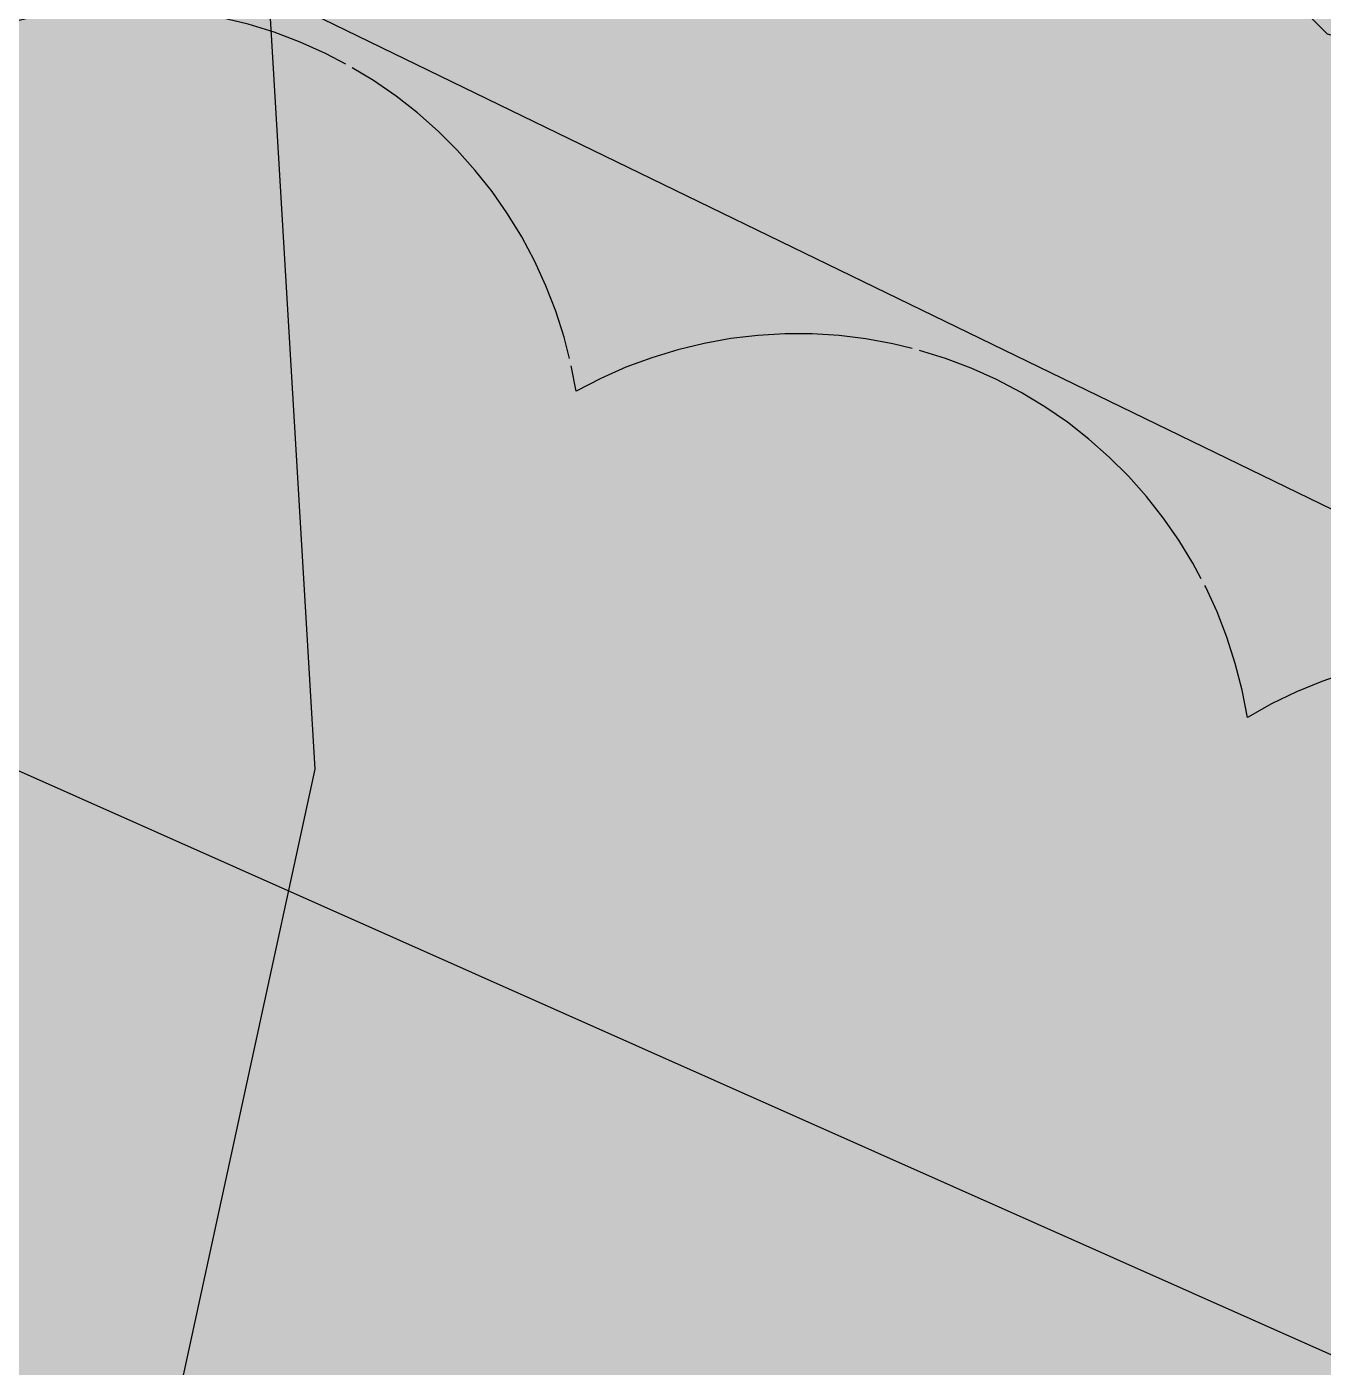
# Model space of a CAD drawing. Extents: x 327443 to 331974, y 6141950 to 6143778.
# Drawn here: x 329850.9 to 329868.27, y 6142707.45 to 6142725.41 of the extents above; entities that cross this region are included whole.
import ezdxf

# ---------------------------------------------------------------- set-up
doc = ezdxf.new("R2010")
doc.units = 0
doc.header["$LTSCALE"] = 5
doc.linetypes.add('0', pattern=[1, 1, 0])
for name, color, linetype in [('P-BUFFER-H 30m', 51, 'Continuous'), ('P-PROPOSED', 10, 'Continuous'), ('P-PROPOSED-H', 21, 'Continuous'), ('T-BUSH', 110, '0'), ('WETLAND', 143, 'Continuous')]:
    doc.layers.add(name, color=color, linetype=linetype)
doc.layers.add('P-EXISTINGCUT', color=125, linetype='Continuous', plot=False)

msp = doc.modelspace()

# ---------------------------------------------------------------- hatches: boundary and pattern name
at = {"layer": 'P-BUFFER-H 30m'}
h = msp.add_hatch(color=256, dxfattribs=at)
h.dxf.hatch_style = 1
edge = h.paths.add_edge_path()
edge.add_line((329824.351, 6142785.985), (329846.296, 6142772.157))
edge.add_line((329846.296, 6142772.157), (330173.096, 6142626.773))
edge.add_line((330173.096, 6142626.773), (330458.628, 6142615.863))
edge.add_arc((330457.483, 6142585.889), 29.995, -2.1882, 87.8118, ccw=False)
edge.add_line((330487.456, 6142584.744), (330486.693, 6142564.761))
edge.add_arc((330456.719, 6142565.907), 29.995, 267.8118, 357.8118, ccw=False)
edge.add_line((330455.574, 6142535.933), (330160.425, 6142547.211))
edge.add_arc((330161.57, 6142577.184), 29.995, 246.0171, 267.8118, ccw=False)
edge.add_line((330149.378, 6142549.778), (329810.497, 6142700.537))
edge.add_arc((329822.689, 6142727.943), 29.995, 237.7849, 246.0171, ccw=False)
edge.add_line((329806.699, 6142702.565), (329793.879, 6142710.643))
edge.add_line((329793.879, 6142710.643), (329661.545, 6142710.899))
edge.add_arc((329661.604, 6142740.895), 29.995, 183.2644, 269.8889, ccw=False)
edge.add_line((329631.657, 6142739.186), (329630.516, 6142759.186))
edge.add_arc((329660.463, 6142760.894), 29.995, 89.8889, 183.2644, ccw=False)
edge.add_line((329660.521, 6142790.889), (329808.418, 6142790.602))
edge.add_arc((329808.36, 6142760.607), 29.995, 57.7849, 89.8889, ccw=False)
at = {"layer": 'P-PROPOSED-H'}
h = msp.add_hatch(color=256, dxfattribs=at)
h.dxf.hatch_style = 1
h.paths.add_polyline_path([(329808.36, 6142760.607), (329832.132, 6142745.628), (330166.18, 6142597.02), (330457.483, 6142585.889), (330456.719, 6142565.907), (330161.57, 6142577.184), (329822.689, 6142727.943), (329802.568, 6142740.621), (329661.604, 6142740.895), (329660.463, 6142760.894)])

# ---------------------------------------------------------------- linework, layer by layer
at = {"layer": 'P-EXISTINGCUT', "flags": 128}
msp.add_lwpolyline([(329837.867, 6142743.077), (329932.552, 6142700.954), (329923.326, 6142683.172), (329914.839, 6142686.948), (329920.266, 6142696.467), (329870.914, 6142717.714), (329845.728, 6142729.949), (329842.522, 6142740.675)], close=True, dxfattribs=at)
at = {"layer": 'P-PROPOSED', "flags": 128}
msp.add_lwpolyline([(329808.36, 6142760.607), (329832.132, 6142745.628), (330166.18, 6142597.02), (330457.483, 6142585.889), (330456.719, 6142565.907), (330161.57, 6142577.184), (329822.689, 6142727.943), (329802.568, 6142740.621), (329661.604, 6142740.895), (329660.463, 6142760.894)], close=True, dxfattribs=at)
at = {"layer": 'T-BUSH', "flags": 128}
msp.add_lwpolyline([(329898.738, 6142641.399, 0.520567), (329901.589, 6142650.983, 0.520567), (329904.138, 6142660.64, 0.520567), (329906.068, 6142670.451, 0.520567), (329907.998, 6142680.261, 0.520567), (329912.601, 6142689.077, 0.520567), (329913.118, 6142696.279, 0.520567), (329903.934, 6142700.233, 0.520567), (329894.75, 6142704.186, 0.520567), (329885.567, 6142708.14, 0.520567), (329876.383, 6142712.094, 0.520567), (329867.251, 6142716.159, 0.520567), (329858.257, 6142720.528, 0.520567), (329849.264, 6142724.897, 0.520567), (329842.289, 6142730.981, 0.520567), (329838.188, 6142739.534, 0.520567), (329829.368, 6142744.242, 0.520567), (329820.83, 6142749.441, 0.520567), (329812.347, 6142754.732, 0.520567), (329803.863, 6142760.023, 0.520567), (329795.379, 6142765.314, 0.520567), (329786.895, 6142770.605, 0.520567), (329778.411, 6142775.896, 0.520567), (329769.928, 6142781.187, 0.520567), (329763.324, 6142775.631, 0.520567), (329755.716, 6142769.167, 0.520567), (329747.994, 6142762.815, 0.520567), (329739.516, 6142758.545, 0.520567), (329729.518, 6142758.461, 0.520567), (329719.52, 6142758.376, 0.520567), (329709.522, 6142758.291, 0.520567), (329699.524, 6142758.307, 0.520567), (329689.525, 6142758.354, 0.520567), (329676.669, 6142758.415, 0.520567)], format="xyb", dxfattribs=at)
at = {"layer": 'WETLAND'}
msp.add_lwpolyline([(329851.207, 6142699.107), (329854.763, 6142715.465), (329853.876, 6142730.336), (329856.015, 6142732.514), (329865.107, 6142728.558), (329868.32, 6142725.314), (329878.724, 6142722.386), (329928.173, 6142701.11)], dxfattribs=at)

doc.saveas('drawing.dxf')
